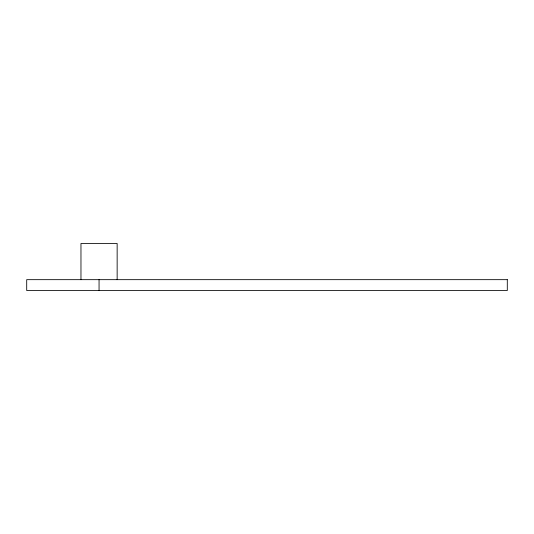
<?xml version="1.0" encoding="UTF-8"?>
<svg xmlns="http://www.w3.org/2000/svg" width="534" height="534" viewBox="0 0 534 534"><rect width="100%" height="100%" fill="white"/><g stroke="black" fill="none" stroke-linecap="round" stroke-linejoin="round"><path stroke-width="0.8" d="M117.146 279.662L117.146 243.484L80.968 243.484L80.968 279.662M99.057 279.662L99.057 290.516M507.3 279.662L26.7 279.662L26.7 290.516L507.3 290.516L507.3 279.662"/></g></svg>
